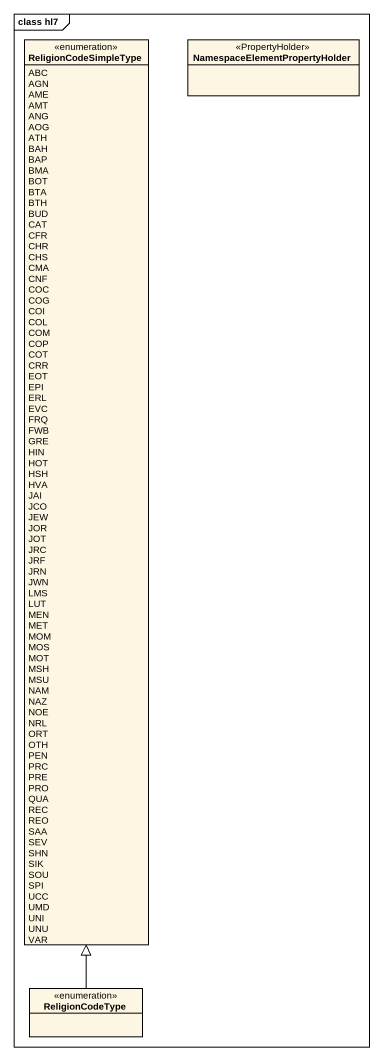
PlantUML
@startuml
mainframe class hl7
hide circle
hide empty members
enum ReligionCodeSimpleType {
  ABC
  AGN
  AME
  AMT
  ANG
  AOG
  ATH
  BAH
  BAP
  BMA
  BOT
  BTA
  BTH
  BUD
  CAT
  CFR
  CHR
  CHS
  CMA
  CNF
  COC
  COG
  COI
  COL
  COM
  COP
  COT
  CRR
  EOT
  EPI
  ERL
  EVC
  FRQ
  FWB
  GRE
  HIN
  HOT
  HSH
  HVA
  JAI
  JCO
  JEW
  JOR
  JOT
  JRC
  JRF
  JRN
  JWN
  LMS
  LUT
  MEN
  MET
  MOM
  MOS
  MOT
  MSH
  MSU
  NAM
  NAZ
  NOE
  NRL
  ORT
  OTH
  PEN
  PRC
  PRE
  PRO
  QUA
  REC
  REO
  SAA
  SEV
  SHN
  SIK
  SOU
  SPI
  UCC
  UMD
  UNI
  UNU
  VAR
}
class "NamespaceElementPropertyHolder" as NamespaceElementPropertyHold <<PropertyHolder>>
enum ReligionCodeType
ReligionCodeType -up-|> ReligionCodeSimpleType
@enduml
